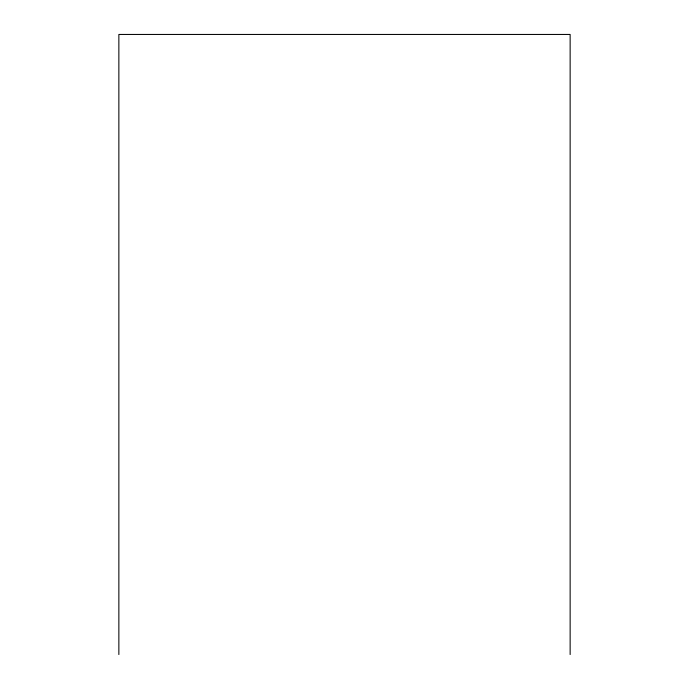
<?xml version="1.0" encoding="UTF-8"?>
<svg xmlns="http://www.w3.org/2000/svg" width="689" height="689" viewBox="0 0 689 689"><rect width="100%" height="100%" fill="white"/><g stroke="black" fill="none" stroke-linecap="round" stroke-linejoin="round"><path stroke-width="1.03" d="M570.139 654.55L570.139 34.45L118.861 34.45L118.861 654.55"/></g></svg>
